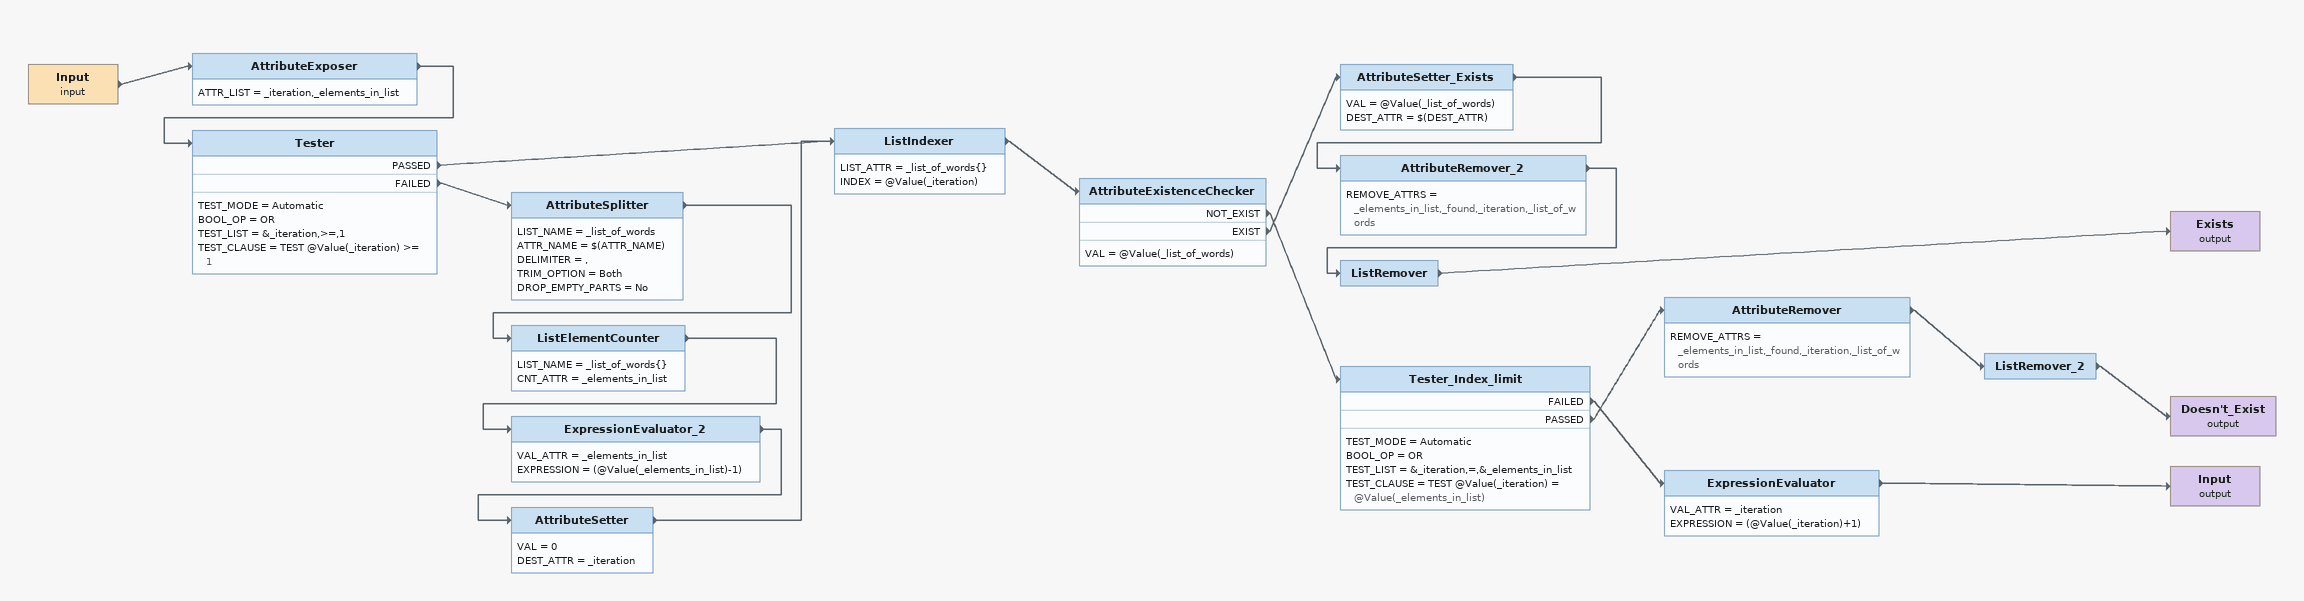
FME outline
Input (input)
    -> AttributeExposer
AttributeExposer
    ATTR_LIST = _iteration,_elements_in_list
    -> Tester
Tester
    TEST_MODE = Automatic
    BOOL_OP = OR
    TEST_LIST = &_iteration,>=,1
    TEST_CLAUSE = TEST @Value(_iteration) >= 1
    PASSED -> ListIndexer
    FAILED -> AttributeSplitter
AttributeSplitter
    LIST_NAME = _list_of_words
    ATTR_NAME = $(ATTR_NAME)
    DELIMITER = ,
    TRIM_OPTION = Both
    DROP_EMPTY_PARTS = No
    -> ListElementCounter
ListElementCounter
    LIST_NAME = _list_of_words{}
    CNT_ATTR = _elements_in_list
    -> ExpressionEvaluator_2
ExpressionEvaluator_2
    VAL_ATTR = _elements_in_list
    EXPRESSION = (@Value(_elements_in_list)-1)
    -> AttributeSetter
AttributeSetter
    VAL = 0
    DEST_ATTR = _iteration
    -> ListIndexer
ListIndexer
    LIST_ATTR = _list_of_words{}
    INDEX = @Value(_iteration)
    -> AttributeExistenceChecker
AttributeExistenceChecker
    VAL = @Value(_list_of_words)
    NOT_EXIST -> Tester_Index_limit
    EXIST -> AttributeSetter_Exists
AttributeSetter_Exists
    VAL = @Value(_list_of_words)
    DEST_ATTR = $(DEST_ATTR)
    -> AttributeRemover_2
AttributeRemover_2
    REMOVE_ATTRS = _elements_in_list,_found,_iteration,_list_of_words
    -> ListRemover
ListRemover
    -> Exists (output)
Exists (output)
Tester_Index_limit
    TEST_MODE = Automatic
    BOOL_OP = OR
    TEST_LIST = &_iteration,=,&_elements_in_list
    TEST_CLAUSE = TEST @Value(_iteration) = @Value(_elements_in_list)
    FAILED -> ExpressionEvaluator
    PASSED -> AttributeRemover
AttributeRemover
    REMOVE_ATTRS = _elements_in_list,_found,_iteration,_list_of_words
    -> ListRemover_2
ListRemover_2
    -> Doesn't_Exist (output)
Doesn't_Exist (output)
ExpressionEvaluator
    VAL_ATTR = _iteration
    EXPRESSION = (@Value(_iteration)+1)
    -> Input (output)
Input (output)
